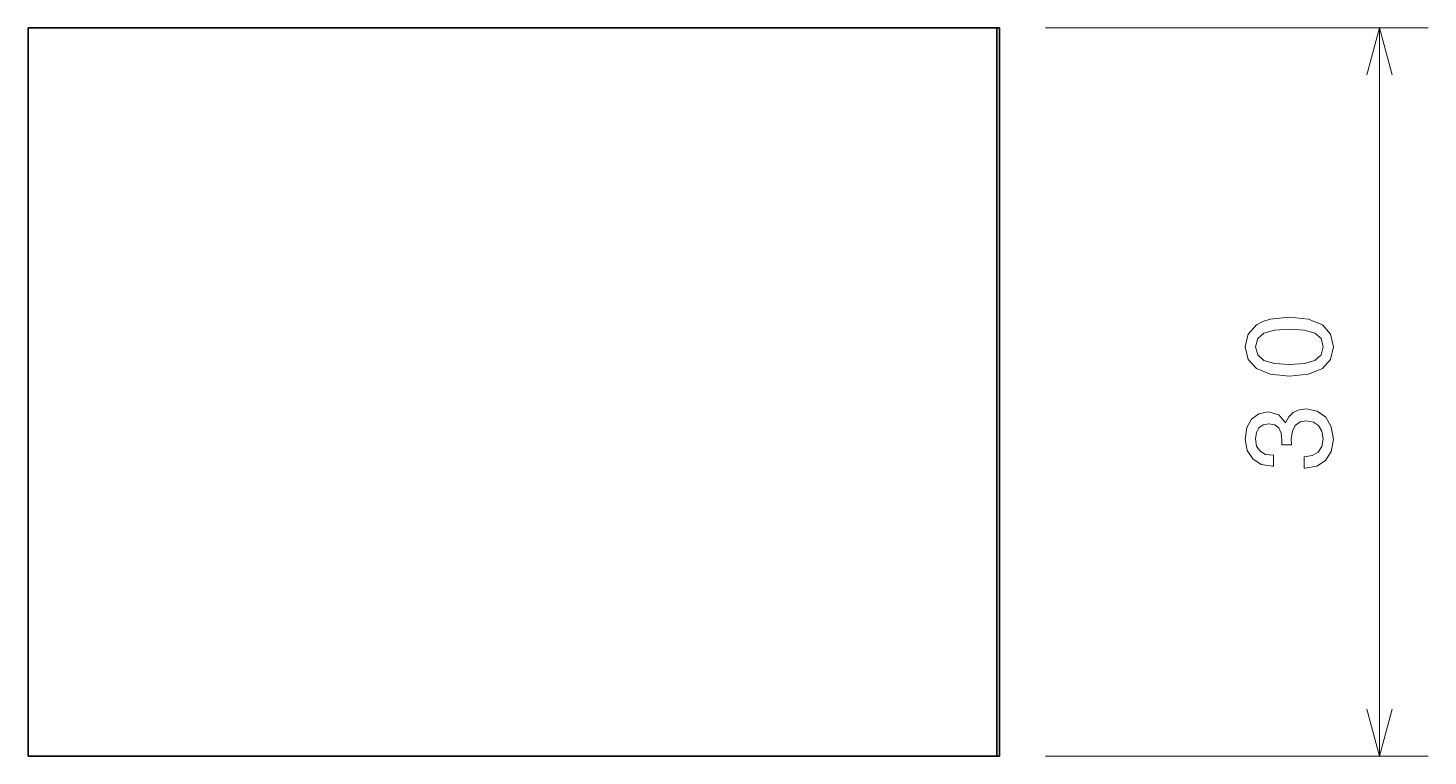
# Model space of a CAD drawing. Extents: x 149.9 to 207.5, y 117.3 to 147.3.
import ezdxf

# ---------------------------------------------------------------- set-up
doc = ezdxf.new("R2010")
doc.units = 0

msp = doc.modelspace()

# ---------------------------------------------------------------- linework, layer by layer
at = {"color": 7, "lineweight": 35}
for p, q in [((189.769058, 147.344086), (149.853424, 147.344086)), ((149.853424, 117.344086), (149.853424, 147.344086)), ((189.769058, 147.344086), (189.769058, 117.344086)), ((189.881561, 147.344086), (189.881561, 117.344086)), ((149.853424, 117.344086), (189.769058, 117.344086))]:
    msp.add_line(p, q, dxfattribs=at)
at = {"color": 7, "lineweight": 35, "ltscale": 0.002813}
for p, q in [((189.881561, 147.344086), (189.769058, 147.344086)), ((189.881561, 117.344086), (189.769058, 117.344086))]:
    msp.add_line(p, q, dxfattribs=at)
at = {"color": 7, "lineweight": 13, "ltscale": 0.393969}
for p, q in [((191.769058, 147.344086), (207.527802, 147.344086)), ((191.769058, 117.344086), (207.527802, 117.344086))]:
    msp.add_line(p, q, dxfattribs=at)
at = {"color": 7, "lineweight": 13}
msp.add_line((205.527802, 117.344086), (205.527802, 147.344086), dxfattribs=at)
for points in [[(206.045441, 145.412231), (205.527802, 147.344086), (205.010162, 145.412231)], [(205.010162, 119.275925), (205.527802, 117.344086), (206.045441, 119.275925)]]:
    msp.add_lwpolyline(points, dxfattribs=at)
for points in [[(201.818146, 132.996689), (202.609924, 133.072327), (203.174774, 133.309372), (203.517715, 133.687607), (203.628662, 134.212097), (203.517715, 134.731552), (203.174774, 135.109802), (202.609924, 135.341782), (201.818146, 135.422485), (201.031403, 135.341782), (200.718719, 135.245972), (200.461517, 135.109802), (200.118576, 134.731552), (200.002579, 134.212097), (200.118576, 133.687607), (200.466553, 133.309372), (201.031403, 133.072327)], [(201.818146, 133.480835), (201.207916, 133.521179), (200.76915, 133.647263), (200.511948, 133.874207), (200.421173, 134.212097), (200.511948, 134.544952), (200.76915, 134.771896), (201.207916, 134.89798), (201.818146, 134.938324), (202.433411, 134.89798), (202.872177, 134.771896), (203.129379, 134.544952), (203.215118, 134.212097), (203.129379, 133.874207), (202.872177, 133.647263), (202.433411, 133.521179)], [(202.428375, 129.205185), (202.463684, 129.205185), (202.94783, 129.285873), (203.310944, 129.522903), (203.542923, 129.896103), (203.628662, 130.39035), (203.542923, 130.914841), (203.32103, 131.308212), (202.968002, 131.560379), (202.514114, 131.651154), (202.216553, 131.610809), (201.974487, 131.499863), (201.787888, 131.318298), (201.651718, 131.076218), (201.379379, 131.404037), (200.945663, 131.520035), (200.552292, 131.444382), (200.254745, 131.227524), (200.068146, 130.874496), (200.002579, 130.39035), (200.083282, 129.936462), (200.305176, 129.58847), (200.658203, 129.361526), (201.127228, 129.285873), (201.162521, 129.285873), (201.162521, 129.734726), (200.839752, 129.77507), (200.607773, 129.906189), (200.466553, 130.118011), (200.416122, 130.415558), (200.456467, 130.677811), (200.562378, 130.869446), (200.733856, 130.985443), (200.965836, 131.030838), (201.212952, 130.985443), (201.379379, 130.86441), (201.480255, 130.652588), (201.510498, 130.365128), (201.505463, 130.168442), (201.90387, 130.168442), (201.893799, 130.415558), (201.939178, 130.733292), (202.060211, 130.970322), (202.256897, 131.111526), (202.514114, 131.161957), (202.80661, 131.106491), (203.023468, 130.960236), (203.159637, 130.728241), (203.205032, 130.420609), (203.154602, 130.102875), (203.003296, 129.870895), (202.76123, 129.72464), (202.428375, 129.669159)]]:
    msp.add_lwpolyline(points, close=True, dxfattribs=at)

doc.saveas('drawing.dxf')
